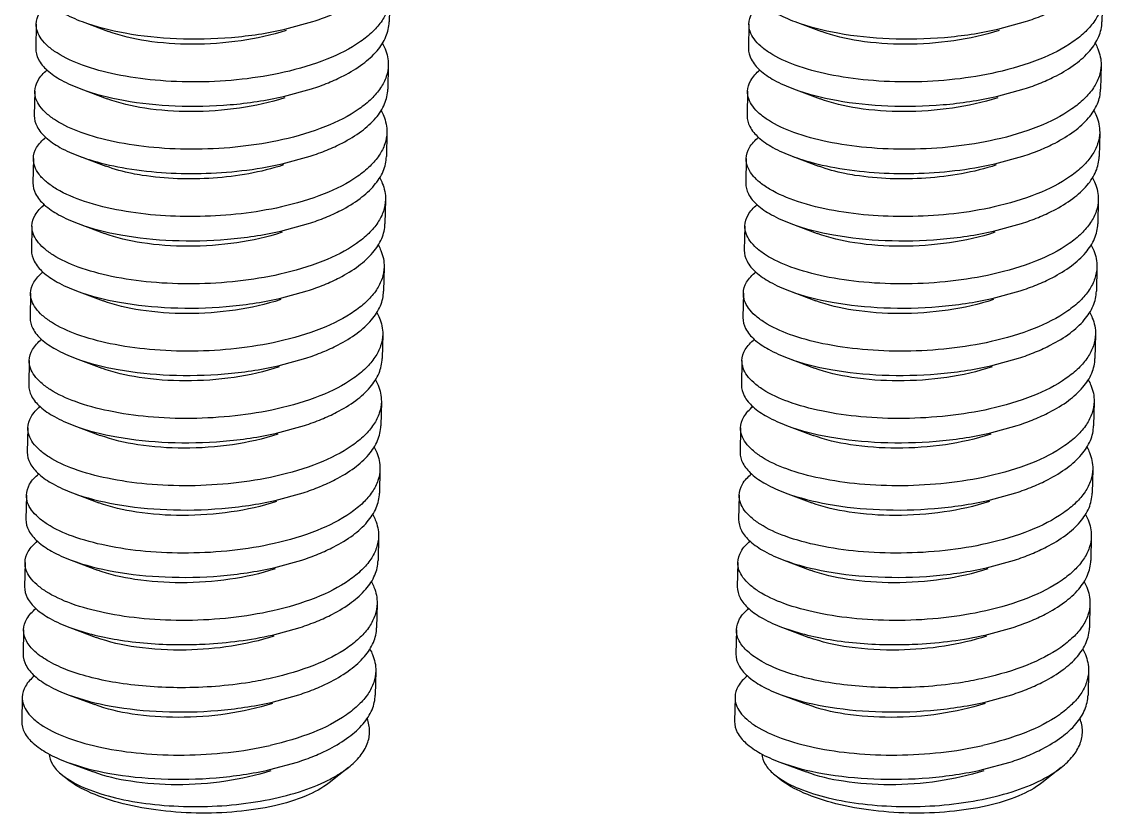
# Model space of a CAD drawing. Header units: millimetres. Extents: x 0 to 549, y 0 to 190.
# Drawn here: x 215.05 to 228.13, y 32.26 to 41.83 of the extents above; entities that cross this region are included whole.
import ezdxf

# ---------------------------------------------------------------- set-up
doc = ezdxf.new("R2010")
doc.units = ezdxf.units.MM

msp = doc.modelspace()

# ---------------------------------------------------------------- linework, layer by layer
at = {"color": 7, "linetype": 'Continuous'}
for p, q in [((219.504, 42.123), (219.498, 41.83)), ((228.122, 42.123), (228.116, 41.83)), ((215.23, 41.805), (215.224, 41.512)), ((215.786, 41.834), (216.106, 41.714)), ((218.238, 41.742), (218.575, 41.834)), ((223.848, 41.805), (223.841, 41.512)), ((224.404, 41.834), (224.724, 41.714)), ((226.856, 41.742), (227.193, 41.834)), ((219.487, 41.309), (219.481, 41.016)), ((228.105, 41.309), (228.099, 41.016)), ((215.213, 40.991), (215.207, 40.698)), ((215.77, 41.02), (216.089, 40.9)), ((218.221, 40.928), (218.558, 41.02)), ((223.831, 40.991), (223.825, 40.698)), ((224.388, 41.02), (224.707, 40.9)), ((226.839, 40.928), (227.176, 41.02)), ((219.47, 40.495), (219.464, 40.202)), ((228.088, 40.495), (228.082, 40.202)), ((215.196, 40.177), (215.19, 39.884)), ((215.753, 40.206), (216.072, 40.086)), ((218.204, 40.114), (218.541, 40.206)), ((223.814, 40.177), (223.808, 39.884)), ((224.371, 40.206), (224.69, 40.086)), ((226.822, 40.114), (227.159, 40.206)), ((219.453, 39.681), (219.447, 39.388)), ((228.071, 39.681), (228.065, 39.388)), ((215.736, 39.392), (216.056, 39.272)), ((218.188, 39.3), (218.524, 39.392)), ((224.354, 39.392), (224.673, 39.272)), ((226.805, 39.3), (227.142, 39.392)), ((215.179, 39.362), (215.173, 39.069)), ((223.797, 39.362), (223.791, 39.069)), ((219.436, 38.867), (219.43, 38.574)), ((228.054, 38.867), (228.048, 38.574)), ((215.162, 38.548), (215.156, 38.255)), ((215.719, 38.578), (216.039, 38.458)), ((218.171, 38.485), (218.507, 38.578)), ((223.78, 38.548), (223.774, 38.255)), ((224.337, 38.578), (224.657, 38.458)), ((226.789, 38.485), (227.125, 38.578)), ((219.419, 38.053), (219.413, 37.76)), ((228.037, 38.053), (228.031, 37.76)), ((215.145, 37.734), (215.139, 37.441)), ((215.702, 37.764), (216.022, 37.644)), ((218.154, 37.671), (218.49, 37.763)), ((223.763, 37.734), (223.757, 37.441)), ((224.32, 37.764), (224.64, 37.644)), ((226.772, 37.671), (227.108, 37.763)), ((219.403, 37.239), (219.397, 36.946)), ((228.021, 37.239), (228.014, 36.946)), ((215.128, 36.92), (215.122, 36.627)), ((215.685, 36.949), (216.005, 36.83)), ((218.137, 36.857), (218.474, 36.949)), ((223.746, 36.92), (223.74, 36.627)), ((224.303, 36.949), (224.623, 36.83)), ((226.755, 36.857), (227.091, 36.949)), ((219.386, 36.425), (219.38, 36.132)), ((228.004, 36.425), (227.998, 36.132)), ((215.112, 36.106), (215.105, 35.813)), ((215.668, 36.135), (215.988, 36.015)), ((218.12, 36.043), (218.457, 36.135)), ((223.729, 36.106), (223.723, 35.813)), ((224.286, 36.135), (224.606, 36.015)), ((226.738, 36.043), (227.075, 36.135)), ((219.369, 35.611), (219.363, 35.318)), ((227.987, 35.611), (227.981, 35.318)), ((215.652, 35.321), (215.971, 35.201)), ((218.103, 35.229), (218.44, 35.321)), ((224.269, 35.321), (224.589, 35.201)), ((226.721, 35.229), (227.058, 35.321)), ((215.095, 35.292), (215.089, 34.999)), ((223.713, 35.292), (223.707, 34.999)), ((219.352, 34.797), (219.346, 34.503)), ((227.97, 34.797), (227.964, 34.503)), ((215.078, 34.478), (215.072, 34.185)), ((215.635, 34.507), (215.954, 34.387)), ((218.086, 34.415), (218.423, 34.507)), ((223.696, 34.478), (223.69, 34.185)), ((224.253, 34.507), (224.572, 34.387)), ((226.704, 34.415), (227.041, 34.507)), ((219.335, 33.982), (219.329, 33.689)), ((227.953, 33.982), (227.947, 33.689)), ((215.061, 33.664), (215.055, 33.371)), ((215.618, 33.693), (215.937, 33.573)), ((218.069, 33.601), (218.406, 33.693)), ((223.679, 33.664), (223.673, 33.371)), ((224.236, 33.693), (224.555, 33.573)), ((226.687, 33.601), (227.024, 33.693)), ((215.601, 32.879), (215.921, 32.759)), ((218.053, 32.787), (218.389, 32.879)), ((224.219, 32.879), (224.539, 32.759)), ((226.671, 32.787), (227.007, 32.879)), ((215.528, 32.736), (215.574, 32.7)), ((219.005, 32.813), (218.772, 32.629)), ((224.146, 32.736), (224.192, 32.7)), ((227.623, 32.813), (227.39, 32.629))]:
    msp.add_line(p, q, dxfattribs=at)
for points, knots in [([(218.575, 41.834), (218.644, 41.857), (218.776, 41.905), (218.986, 42.001), (219.19, 42.124), (219.368, 42.282), (219.484, 42.456), (219.513, 42.584), (219.515, 42.645)], [0, 0, 0, 0, 0.166245, 0.320895, 0.529027, 0.708107, 0.861801, 1, 1, 1, 1]), ([(227.193, 41.834), (227.262, 41.857), (227.394, 41.905), (227.604, 42.001), (227.808, 42.124), (227.986, 42.282), (228.102, 42.456), (228.131, 42.584), (228.133, 42.645)], [0, 0, 0, 0, 0.166245, 0.320895, 0.529027, 0.708107, 0.861801, 1, 1, 1, 1]), ([(215.24, 42.326), (215.239, 42.28), (215.269, 42.177), (215.385, 42.046), (215.562, 41.927), (215.706, 41.864), (215.786, 41.834)], [0, 0, 0, 0, 0.178322, 0.394186, 0.666667, 1, 1, 1, 1]), ([(223.858, 42.326), (223.857, 42.28), (223.887, 42.177), (224.003, 42.046), (224.18, 41.927), (224.324, 41.864), (224.404, 41.834)], [0, 0, 0, 0, 0.178322, 0.394186, 0.666667, 1, 1, 1, 1]), ([(219.504, 42.124), (219.503, 42.076), (219.485, 41.977), (219.413, 41.837), (219.299, 41.706), (219.084, 41.533), (218.724, 41.355), (218.403, 41.261), (218.227, 41.221)], [0, 0, 0, 0, 0.08589, 0.178053, 0.281182, 0.397902, 0.673813, 1, 1, 1, 1]), ([(228.122, 42.124), (228.121, 42.076), (228.103, 41.977), (228.031, 41.837), (227.917, 41.706), (227.702, 41.533), (227.342, 41.355), (227.021, 41.261), (226.845, 41.221)], [0, 0, 0, 0, 0.08589, 0.178053, 0.281182, 0.397902, 0.673813, 1, 1, 1, 1]), ([(215.23, 41.805), (215.231, 41.851), (215.264, 41.953), (215.337, 42.028), (215.38, 42.064)], [0, 0, 0, 0, 0.452143, 1, 1, 1, 1]), ([(223.848, 41.805), (223.849, 41.851), (223.882, 41.953), (223.955, 42.028), (223.998, 42.064)], [0, 0, 0, 0, 0.452143, 1, 1, 1, 1]), ([(218.227, 41.221), (218.06, 41.183), (217.714, 41.127), (217.192, 41.096), (216.681, 41.116), (216.211, 41.182), (215.81, 41.29), (215.535, 41.413), (215.374, 41.53), (215.291, 41.618), (215.24, 41.709), (215.229, 41.774), (215.23, 41.805)], [0, 0, 0, 0, 0.158359, 0.321539, 0.481172, 0.629006, 0.757774, 0.862121, 0.904515, 0.940717, 0.971845, 1, 1, 1, 1]), ([(215.786, 41.834), (215.954, 41.772), (216.332, 41.678), (216.939, 41.616), (217.589, 41.63), (218.026, 41.694), (218.238, 41.742)], [0, 0, 0, 0, 0.215885, 0.468196, 0.736877, 1, 1, 1, 1]), ([(218.254, 41.728), (218.076, 41.67), (217.698, 41.587), (217.127, 41.547), (216.588, 41.583), (216.252, 41.659), (216.106, 41.714)], [0, 0, 0, 0, 0.257786, 0.529454, 0.785956, 1, 1, 1, 1]), ([(218.558, 41.02), (218.627, 41.042), (218.759, 41.09), (218.969, 41.187), (219.173, 41.309), (219.351, 41.468), (219.467, 41.642), (219.496, 41.77), (219.498, 41.83)], [0, 0, 0, 0, 0.166248, 0.320901, 0.529032, 0.708109, 0.861802, 1, 1, 1, 1]), ([(226.845, 41.221), (226.678, 41.183), (226.332, 41.127), (225.81, 41.096), (225.299, 41.116), (224.829, 41.182), (224.428, 41.29), (224.153, 41.413), (223.992, 41.53), (223.909, 41.618), (223.858, 41.709), (223.847, 41.774), (223.848, 41.805)], [0, 0, 0, 0, 0.158359, 0.321539, 0.481172, 0.629006, 0.757774, 0.862121, 0.904515, 0.940717, 0.971845, 1, 1, 1, 1]), ([(224.404, 41.834), (224.572, 41.772), (224.95, 41.678), (225.557, 41.616), (226.207, 41.63), (226.644, 41.694), (226.856, 41.742)], [0, 0, 0, 0, 0.215885, 0.468196, 0.736877, 1, 1, 1, 1]), ([(226.872, 41.728), (226.694, 41.67), (226.316, 41.587), (225.745, 41.547), (225.206, 41.583), (224.87, 41.659), (224.724, 41.714)], [0, 0, 0, 0, 0.257786, 0.529454, 0.785956, 1, 1, 1, 1]), ([(227.176, 41.02), (227.245, 41.042), (227.377, 41.09), (227.587, 41.187), (227.791, 41.309), (227.969, 41.468), (228.085, 41.642), (228.114, 41.77), (228.116, 41.83)], [0, 0, 0, 0, 0.166248, 0.320901, 0.529032, 0.708109, 0.861802, 1, 1, 1, 1]), ([(215.224, 41.512), (215.223, 41.466), (215.252, 41.363), (215.368, 41.232), (215.545, 41.113), (215.689, 41.05), (215.77, 41.02)], [0, 0, 0, 0, 0.178333, 0.394204, 0.666679, 1, 1, 1, 1]), ([(219.417, 41.571), (219.429, 41.55), (219.469, 41.468), (219.488, 41.376), (219.487, 41.309)], [0, 0, 0, 0, 0.26442, 1, 1, 1, 1]), ([(223.841, 41.512), (223.841, 41.466), (223.87, 41.363), (223.986, 41.232), (224.163, 41.113), (224.307, 41.05), (224.388, 41.02)], [0, 0, 0, 0, 0.178333, 0.394204, 0.666679, 1, 1, 1, 1]), ([(228.035, 41.571), (228.047, 41.55), (228.087, 41.468), (228.106, 41.376), (228.105, 41.309)], [0, 0, 0, 0, 0.26442, 1, 1, 1, 1]), ([(215.213, 40.991), (215.214, 41.037), (215.247, 41.138), (215.319, 41.213), (215.362, 41.249)], [0, 0, 0, 0, 0.452363, 1, 1, 1, 1]), ([(219.487, 41.309), (219.486, 41.262), (219.468, 41.163), (219.396, 41.023), (219.282, 40.891), (219.067, 40.719), (218.707, 40.54), (218.387, 40.446), (218.21, 40.407)], [0, 0, 0, 0, 0.085889, 0.178053, 0.281181, 0.3979, 0.673817, 1, 1, 1, 1]), ([(223.831, 40.991), (223.832, 41.037), (223.865, 41.138), (223.937, 41.213), (223.98, 41.249)], [0, 0, 0, 0, 0.452363, 1, 1, 1, 1]), ([(228.105, 41.309), (228.104, 41.262), (228.086, 41.163), (228.014, 41.023), (227.9, 40.891), (227.685, 40.719), (227.325, 40.54), (227.005, 40.446), (226.828, 40.407)], [0, 0, 0, 0, 0.085889, 0.178053, 0.281181, 0.3979, 0.673817, 1, 1, 1, 1]), ([(218.21, 40.407), (218.043, 40.369), (217.697, 40.313), (217.175, 40.282), (216.664, 40.302), (216.194, 40.368), (215.794, 40.475), (215.518, 40.599), (215.357, 40.716), (215.275, 40.803), (215.223, 40.895), (215.212, 40.96), (215.213, 40.991)], [0, 0, 0, 0, 0.158351, 0.321517, 0.481143, 0.628984, 0.757759, 0.86211, 0.904507, 0.940711, 0.971842, 1, 1, 1, 1]), ([(215.77, 41.02), (215.937, 40.957), (216.315, 40.864), (216.923, 40.802), (217.572, 40.816), (218.009, 40.88), (218.221, 40.928)], [0, 0, 0, 0, 0.215898, 0.468218, 0.736886, 1, 1, 1, 1]), ([(218.541, 40.206), (218.61, 40.228), (218.742, 40.276), (218.953, 40.373), (219.157, 40.495), (219.335, 40.654), (219.45, 40.828), (219.48, 40.956), (219.481, 41.016)], [0, 0, 0, 0, 0.166247, 0.3209, 0.529034, 0.708112, 0.861804, 1, 1, 1, 1]), ([(226.828, 40.407), (226.661, 40.369), (226.315, 40.313), (225.793, 40.282), (225.282, 40.302), (224.812, 40.368), (224.412, 40.475), (224.136, 40.599), (223.975, 40.716), (223.892, 40.803), (223.841, 40.895), (223.83, 40.96), (223.831, 40.991)], [0, 0, 0, 0, 0.158351, 0.321517, 0.481143, 0.628984, 0.757759, 0.86211, 0.904507, 0.940711, 0.971842, 1, 1, 1, 1]), ([(224.388, 41.02), (224.555, 40.957), (224.933, 40.864), (225.541, 40.802), (226.19, 40.816), (226.627, 40.88), (226.839, 40.928)], [0, 0, 0, 0, 0.215898, 0.468218, 0.736886, 1, 1, 1, 1]), ([(227.159, 40.206), (227.228, 40.228), (227.36, 40.276), (227.571, 40.373), (227.774, 40.495), (227.952, 40.654), (228.068, 40.828), (228.098, 40.956), (228.099, 41.016)], [0, 0, 0, 0, 0.166247, 0.3209, 0.529034, 0.708112, 0.861804, 1, 1, 1, 1]), ([(218.237, 40.914), (218.059, 40.856), (217.681, 40.773), (217.11, 40.733), (216.571, 40.769), (216.235, 40.845), (216.089, 40.9)], [0, 0, 0, 0, 0.257787, 0.529454, 0.785954, 1, 1, 1, 1]), ([(226.855, 40.914), (226.677, 40.856), (226.299, 40.773), (225.728, 40.733), (225.189, 40.769), (224.853, 40.845), (224.707, 40.9)], [0, 0, 0, 0, 0.257787, 0.529454, 0.785954, 1, 1, 1, 1]), ([(215.207, 40.698), (215.206, 40.652), (215.235, 40.549), (215.351, 40.418), (215.528, 40.299), (215.672, 40.236), (215.753, 40.206)], [0, 0, 0, 0, 0.178325, 0.394188, 0.666679, 1, 1, 1, 1]), ([(219.4, 40.757), (219.412, 40.736), (219.452, 40.655), (219.471, 40.562), (219.47, 40.495)], [0, 0, 0, 0, 0.264434, 1, 1, 1, 1]), ([(223.825, 40.698), (223.824, 40.652), (223.853, 40.549), (223.969, 40.418), (224.146, 40.299), (224.29, 40.236), (224.371, 40.206)], [0, 0, 0, 0, 0.178325, 0.394188, 0.666679, 1, 1, 1, 1]), ([(228.018, 40.757), (228.03, 40.736), (228.07, 40.655), (228.089, 40.562), (228.088, 40.495)], [0, 0, 0, 0, 0.264434, 1, 1, 1, 1]), ([(215.196, 40.177), (215.197, 40.223), (215.23, 40.325), (215.303, 40.4), (215.346, 40.436)], [0, 0, 0, 0, 0.452078, 1, 1, 1, 1]), ([(219.47, 40.495), (219.469, 40.448), (219.451, 40.349), (219.379, 40.209), (219.265, 40.077), (219.051, 39.905), (218.691, 39.726), (218.37, 39.632), (218.194, 39.593)], [0, 0, 0, 0, 0.085888, 0.17805, 0.281177, 0.397897, 0.673812, 1, 1, 1, 1]), ([(223.814, 40.177), (223.815, 40.223), (223.848, 40.325), (223.921, 40.4), (223.964, 40.436)], [0, 0, 0, 0, 0.452078, 1, 1, 1, 1]), ([(228.088, 40.495), (228.087, 40.448), (228.069, 40.349), (227.997, 40.209), (227.883, 40.077), (227.669, 39.905), (227.309, 39.726), (226.988, 39.632), (226.812, 39.593)], [0, 0, 0, 0, 0.085888, 0.17805, 0.281177, 0.397897, 0.673812, 1, 1, 1, 1]), ([(216.257, 39.548), (216.108, 39.575), (215.839, 39.64), (215.536, 39.765), (215.357, 39.888), (215.265, 39.979), (215.208, 40.075), (215.195, 40.144), (215.196, 40.177)], [0, 0, 0, 0, 0.348714, 0.631769, 0.746293, 0.843391, 0.925998, 1, 1, 1, 1]), ([(215.753, 40.206), (215.791, 40.192), (215.96, 40.134), (216.133, 40.093), (216.268, 40.069)], [0, 0, 0, 0, 0.230109, 1, 1, 1, 1]), ([(218.524, 39.392), (218.593, 39.414), (218.725, 39.462), (218.936, 39.558), (219.14, 39.681), (219.318, 39.84), (219.433, 40.014), (219.463, 40.142), (219.464, 40.202)], [0, 0, 0, 0, 0.166249, 0.320901, 0.529031, 0.708108, 0.861801, 1, 1, 1, 1]), ([(224.875, 39.548), (224.726, 39.575), (224.457, 39.64), (224.154, 39.765), (223.975, 39.888), (223.883, 39.979), (223.826, 40.075), (223.813, 40.144), (223.814, 40.177)], [0, 0, 0, 0, 0.348714, 0.631769, 0.746293, 0.843391, 0.925998, 1, 1, 1, 1]), ([(224.371, 40.206), (224.409, 40.192), (224.577, 40.134), (224.751, 40.093), (224.886, 40.069)], [0, 0, 0, 0, 0.230109, 1, 1, 1, 1]), ([(227.142, 39.392), (227.211, 39.414), (227.343, 39.462), (227.554, 39.558), (227.758, 39.681), (227.936, 39.84), (228.051, 40.014), (228.081, 40.142), (228.082, 40.202)], [0, 0, 0, 0, 0.166249, 0.320901, 0.529031, 0.708108, 0.861801, 1, 1, 1, 1]), ([(216.511, 39.975), (216.47, 39.981), (216.322, 40.008), (216.175, 40.047), (216.072, 40.086)], [0, 0, 0, 0, 0.272455, 1, 1, 1, 1]), ([(216.268, 40.069), (216.582, 40.012), (217.234, 39.971), (217.883, 40.041), (218.204, 40.114)], [0, 0, 0, 0, 0.49218, 1, 1, 1, 1]), ([(218.22, 40.1), (217.946, 40.01), (217.373, 39.913), (216.794, 39.93), (216.511, 39.975)], [0, 0, 0, 0, 0.5014, 1, 1, 1, 1]), ([(225.129, 39.975), (225.088, 39.981), (224.94, 40.008), (224.793, 40.047), (224.69, 40.086)], [0, 0, 0, 0, 0.272455, 1, 1, 1, 1]), ([(224.886, 40.069), (225.2, 40.012), (225.852, 39.971), (226.501, 40.041), (226.822, 40.114)], [0, 0, 0, 0, 0.49218, 1, 1, 1, 1]), ([(226.838, 40.1), (226.564, 40.01), (225.991, 39.913), (225.412, 39.93), (225.129, 39.975)], [0, 0, 0, 0, 0.5014, 1, 1, 1, 1]), ([(219.383, 39.943), (219.395, 39.922), (219.435, 39.84), (219.455, 39.748), (219.453, 39.681)], [0, 0, 0, 0, 0.264415, 1, 1, 1, 1]), ([(228.001, 39.943), (228.013, 39.922), (228.053, 39.84), (228.073, 39.748), (228.071, 39.681)], [0, 0, 0, 0, 0.264415, 1, 1, 1, 1]), ([(215.19, 39.884), (215.189, 39.838), (215.218, 39.735), (215.334, 39.603), (215.512, 39.485), (215.655, 39.422), (215.736, 39.392)], [0, 0, 0, 0, 0.178332, 0.394202, 0.666677, 1, 1, 1, 1]), ([(223.808, 39.884), (223.807, 39.838), (223.836, 39.735), (223.952, 39.603), (224.13, 39.485), (224.273, 39.422), (224.354, 39.392)], [0, 0, 0, 0, 0.178332, 0.394202, 0.666677, 1, 1, 1, 1]), ([(219.453, 39.681), (219.452, 39.634), (219.434, 39.535), (219.362, 39.395), (219.249, 39.263), (219.034, 39.091), (218.674, 38.912), (218.353, 38.818), (218.177, 38.779)], [0, 0, 0, 0, 0.08589, 0.178054, 0.281182, 0.397901, 0.673816, 1, 1, 1, 1]), ([(228.071, 39.681), (228.07, 39.634), (228.052, 39.535), (227.98, 39.395), (227.866, 39.263), (227.652, 39.091), (227.292, 38.912), (226.971, 38.818), (226.795, 38.779)], [0, 0, 0, 0, 0.08589, 0.178054, 0.281182, 0.397901, 0.673816, 1, 1, 1, 1]), ([(215.179, 39.363), (215.18, 39.409), (215.213, 39.51), (215.286, 39.585), (215.328, 39.621)], [0, 0, 0, 0, 0.452352, 1, 1, 1, 1]), ([(218.194, 39.593), (217.872, 39.52), (217.223, 39.45), (216.572, 39.491), (216.257, 39.548)], [0, 0, 0, 0, 0.50782, 1, 1, 1, 1]), ([(223.797, 39.363), (223.798, 39.409), (223.831, 39.51), (223.904, 39.585), (223.946, 39.621)], [0, 0, 0, 0, 0.452352, 1, 1, 1, 1]), ([(226.812, 39.593), (226.49, 39.52), (225.841, 39.45), (225.19, 39.491), (224.875, 39.548)], [0, 0, 0, 0, 0.50782, 1, 1, 1, 1]), ([(215.736, 39.392), (215.903, 39.329), (216.281, 39.236), (216.889, 39.174), (217.539, 39.188), (217.975, 39.252), (218.188, 39.3)], [0, 0, 0, 0, 0.215899, 0.468219, 0.736885, 1, 1, 1, 1]), ([(218.507, 38.578), (218.576, 38.6), (218.708, 38.648), (218.919, 38.744), (219.123, 38.867), (219.301, 39.026), (219.416, 39.2), (219.446, 39.328), (219.447, 39.388)], [0, 0, 0, 0, 0.166248, 0.320903, 0.529036, 0.708114, 0.861805, 1, 1, 1, 1]), ([(224.354, 39.392), (224.521, 39.329), (224.899, 39.236), (225.507, 39.174), (226.157, 39.188), (226.593, 39.252), (226.805, 39.3)], [0, 0, 0, 0, 0.215899, 0.468219, 0.736885, 1, 1, 1, 1]), ([(227.125, 38.578), (227.194, 38.6), (227.326, 38.648), (227.537, 38.744), (227.741, 38.867), (227.919, 39.026), (228.034, 39.2), (228.064, 39.328), (228.065, 39.388)], [0, 0, 0, 0, 0.166248, 0.320903, 0.529036, 0.708114, 0.861805, 1, 1, 1, 1]), ([(218.177, 38.779), (218.009, 38.741), (217.664, 38.685), (217.142, 38.654), (216.63, 38.673), (216.16, 38.74), (215.76, 38.847), (215.485, 38.971), (215.323, 39.088), (215.241, 39.175), (215.19, 39.267), (215.178, 39.332), (215.179, 39.363)], [0, 0, 0, 0, 0.158351, 0.321516, 0.481142, 0.628982, 0.757759, 0.862111, 0.904507, 0.940711, 0.971842, 1, 1, 1, 1]), ([(218.203, 39.286), (218.025, 39.227), (217.648, 39.144), (217.076, 39.104), (216.537, 39.141), (216.201, 39.217), (216.056, 39.272)], [0, 0, 0, 0, 0.257787, 0.529455, 0.785955, 1, 1, 1, 1]), ([(226.795, 38.779), (226.627, 38.741), (226.282, 38.685), (225.759, 38.654), (225.248, 38.673), (224.778, 38.74), (224.378, 38.847), (224.102, 38.971), (223.941, 39.088), (223.859, 39.175), (223.808, 39.267), (223.796, 39.332), (223.797, 39.363)], [0, 0, 0, 0, 0.158351, 0.321516, 0.481142, 0.628982, 0.757759, 0.862111, 0.904507, 0.940711, 0.971842, 1, 1, 1, 1]), ([(226.821, 39.286), (226.643, 39.227), (226.265, 39.144), (225.694, 39.104), (225.155, 39.141), (224.819, 39.217), (224.673, 39.272)], [0, 0, 0, 0, 0.257787, 0.529455, 0.785955, 1, 1, 1, 1]), ([(219.366, 39.129), (219.378, 39.108), (219.418, 39.026), (219.438, 38.934), (219.436, 38.867)], [0, 0, 0, 0, 0.264442, 1, 1, 1, 1]), ([(227.984, 39.129), (227.996, 39.108), (228.036, 39.026), (228.056, 38.934), (228.054, 38.867)], [0, 0, 0, 0, 0.264442, 1, 1, 1, 1]), ([(215.173, 39.07), (215.172, 39.024), (215.201, 38.921), (215.317, 38.789), (215.495, 38.671), (215.638, 38.608), (215.719, 38.578)], [0, 0, 0, 0, 0.178324, 0.394184, 0.666664, 1, 1, 1, 1]), ([(223.791, 39.07), (223.79, 39.024), (223.819, 38.921), (223.935, 38.789), (224.113, 38.671), (224.256, 38.608), (224.337, 38.578)], [0, 0, 0, 0, 0.178324, 0.394184, 0.666664, 1, 1, 1, 1]), ([(219.436, 38.867), (219.435, 38.82), (219.417, 38.721), (219.345, 38.581), (219.232, 38.449), (219.017, 38.277), (218.657, 38.098), (218.336, 38.004), (218.16, 37.964)], [0, 0, 0, 0, 0.085888, 0.178049, 0.281176, 0.397895, 0.673811, 1, 1, 1, 1]), ([(228.054, 38.867), (228.053, 38.82), (228.035, 38.721), (227.963, 38.581), (227.85, 38.449), (227.635, 38.277), (227.275, 38.098), (226.954, 38.004), (226.778, 37.964)], [0, 0, 0, 0, 0.085888, 0.178049, 0.281176, 0.397895, 0.673811, 1, 1, 1, 1]), ([(215.162, 38.548), (215.163, 38.595), (215.197, 38.696), (215.269, 38.771), (215.312, 38.807)], [0, 0, 0, 0, 0.452192, 1, 1, 1, 1]), ([(223.78, 38.548), (223.781, 38.595), (223.815, 38.696), (223.887, 38.771), (223.93, 38.807)], [0, 0, 0, 0, 0.452192, 1, 1, 1, 1]), ([(218.16, 37.964), (217.992, 37.927), (217.647, 37.871), (217.125, 37.84), (216.613, 37.859), (216.143, 37.926), (215.743, 38.033), (215.468, 38.157), (215.306, 38.274), (215.224, 38.361), (215.173, 38.453), (215.162, 38.518), (215.162, 38.548)], [0, 0, 0, 0, 0.158363, 0.321548, 0.481183, 0.629018, 0.757782, 0.862125, 0.904517, 0.940717, 0.971844, 1, 1, 1, 1]), ([(215.719, 38.578), (215.886, 38.515), (216.264, 38.422), (216.872, 38.36), (217.522, 38.374), (217.958, 38.438), (218.171, 38.485)], [0, 0, 0, 0, 0.21588, 0.468192, 0.736875, 1, 1, 1, 1]), ([(218.186, 38.472), (218.008, 38.413), (217.631, 38.33), (217.059, 38.29), (216.52, 38.327), (216.184, 38.403), (216.039, 38.458)], [0, 0, 0, 0, 0.257787, 0.529453, 0.785955, 1, 1, 1, 1]), ([(218.49, 37.763), (218.559, 37.786), (218.691, 37.834), (218.902, 37.93), (219.106, 38.053), (219.284, 38.211), (219.399, 38.386), (219.429, 38.514), (219.43, 38.574)], [0, 0, 0, 0, 0.166249, 0.3209, 0.529028, 0.708103, 0.8618, 1, 1, 1, 1]), ([(226.778, 37.964), (226.61, 37.927), (226.265, 37.871), (225.742, 37.84), (225.231, 37.859), (224.761, 37.926), (224.361, 38.033), (224.085, 38.157), (223.924, 38.274), (223.842, 38.361), (223.791, 38.453), (223.779, 38.518), (223.78, 38.548)], [0, 0, 0, 0, 0.158363, 0.321548, 0.481183, 0.629018, 0.757782, 0.862125, 0.904517, 0.940717, 0.971844, 1, 1, 1, 1]), ([(224.337, 38.578), (224.504, 38.515), (224.882, 38.422), (225.49, 38.36), (226.14, 38.374), (226.576, 38.438), (226.789, 38.485)], [0, 0, 0, 0, 0.21588, 0.468192, 0.736875, 1, 1, 1, 1]), ([(226.804, 38.472), (226.626, 38.413), (226.249, 38.33), (225.677, 38.29), (225.138, 38.327), (224.802, 38.403), (224.657, 38.458)], [0, 0, 0, 0, 0.257787, 0.529453, 0.785955, 1, 1, 1, 1]), ([(227.108, 37.763), (227.177, 37.786), (227.309, 37.834), (227.52, 37.93), (227.724, 38.053), (227.902, 38.211), (228.017, 38.386), (228.047, 38.514), (228.048, 38.574)], [0, 0, 0, 0, 0.166249, 0.3209, 0.529028, 0.708103, 0.8618, 1, 1, 1, 1]), ([(215.156, 38.255), (215.155, 38.209), (215.184, 38.106), (215.3, 37.975), (215.478, 37.857), (215.622, 37.794), (215.702, 37.764)], [0, 0, 0, 0, 0.178331, 0.394199, 0.666675, 1, 1, 1, 1]), ([(219.35, 38.314), (219.361, 38.293), (219.401, 38.212), (219.421, 38.12), (219.419, 38.053)], [0, 0, 0, 0, 0.264397, 1, 1, 1, 1]), ([(223.774, 38.255), (223.773, 38.209), (223.802, 38.106), (223.918, 37.975), (224.096, 37.857), (224.239, 37.794), (224.32, 37.764)], [0, 0, 0, 0, 0.178331, 0.394199, 0.666675, 1, 1, 1, 1]), ([(227.968, 38.314), (227.979, 38.293), (228.019, 38.212), (228.039, 38.12), (228.037, 38.053)], [0, 0, 0, 0, 0.264397, 1, 1, 1, 1]), ([(215.145, 37.734), (215.146, 37.78), (215.18, 37.882), (215.252, 37.957), (215.295, 37.993)], [0, 0, 0, 0, 0.452313, 1, 1, 1, 1]), ([(219.419, 38.053), (219.418, 38.005), (219.4, 37.907), (219.328, 37.767), (219.215, 37.635), (219, 37.462), (218.64, 37.284), (218.319, 37.19), (218.143, 37.15)], [0, 0, 0, 0, 0.085891, 0.178056, 0.281185, 0.397902, 0.673815, 1, 1, 1, 1]), ([(223.763, 37.734), (223.764, 37.78), (223.798, 37.882), (223.87, 37.957), (223.913, 37.993)], [0, 0, 0, 0, 0.452313, 1, 1, 1, 1]), ([(228.037, 38.053), (228.036, 38.005), (228.018, 37.907), (227.946, 37.767), (227.833, 37.635), (227.618, 37.462), (227.258, 37.284), (226.937, 37.19), (226.761, 37.15)], [0, 0, 0, 0, 0.085891, 0.178056, 0.281185, 0.397902, 0.673815, 1, 1, 1, 1]), ([(218.143, 37.15), (217.975, 37.113), (217.63, 37.057), (217.108, 37.026), (216.596, 37.045), (216.127, 37.112), (215.726, 37.219), (215.451, 37.342), (215.29, 37.46), (215.207, 37.547), (215.156, 37.639), (215.145, 37.704), (215.145, 37.734)], [0, 0, 0, 0, 0.158351, 0.321515, 0.481139, 0.628979, 0.757757, 0.862111, 0.904507, 0.940712, 0.971842, 1, 1, 1, 1]), ([(215.702, 37.764), (215.869, 37.701), (216.248, 37.608), (216.855, 37.546), (217.505, 37.56), (217.942, 37.624), (218.154, 37.671)], [0, 0, 0, 0, 0.2159, 0.468219, 0.736883, 1, 1, 1, 1]), ([(218.474, 36.949), (218.543, 36.972), (218.675, 37.02), (218.885, 37.116), (219.089, 37.239), (219.267, 37.397), (219.383, 37.572), (219.412, 37.7), (219.413, 37.76)], [0, 0, 0, 0, 0.16625, 0.320905, 0.529039, 0.708116, 0.861806, 1, 1, 1, 1]), ([(226.761, 37.15), (226.593, 37.113), (226.248, 37.057), (225.726, 37.026), (225.214, 37.045), (224.744, 37.112), (224.344, 37.219), (224.069, 37.342), (223.908, 37.46), (223.825, 37.547), (223.774, 37.639), (223.763, 37.704), (223.763, 37.734)], [0, 0, 0, 0, 0.158351, 0.321515, 0.481139, 0.628979, 0.757757, 0.862111, 0.904507, 0.940712, 0.971842, 1, 1, 1, 1]), ([(224.32, 37.764), (224.487, 37.701), (224.865, 37.608), (225.473, 37.546), (226.123, 37.56), (226.559, 37.624), (226.772, 37.671)], [0, 0, 0, 0, 0.2159, 0.468219, 0.736883, 1, 1, 1, 1]), ([(227.091, 36.949), (227.161, 36.972), (227.293, 37.02), (227.503, 37.116), (227.707, 37.239), (227.885, 37.397), (228.001, 37.572), (228.03, 37.7), (228.031, 37.76)], [0, 0, 0, 0, 0.16625, 0.320905, 0.529039, 0.708116, 0.861806, 1, 1, 1, 1]), ([(218.169, 37.658), (217.992, 37.599), (217.614, 37.516), (217.043, 37.476), (216.503, 37.513), (216.167, 37.589), (216.022, 37.644)], [0, 0, 0, 0, 0.257787, 0.529455, 0.785956, 1, 1, 1, 1]), ([(226.787, 37.658), (226.609, 37.599), (226.232, 37.516), (225.661, 37.476), (225.121, 37.513), (224.785, 37.589), (224.64, 37.644)], [0, 0, 0, 0, 0.257787, 0.529455, 0.785956, 1, 1, 1, 1]), ([(215.139, 37.441), (215.138, 37.395), (215.167, 37.292), (215.283, 37.161), (215.461, 37.043), (215.605, 36.98), (215.685, 36.949)], [0, 0, 0, 0, 0.178325, 0.394186, 0.666666, 1, 1, 1, 1]), ([(219.332, 37.501), (219.344, 37.48), (219.384, 37.398), (219.404, 37.306), (219.403, 37.239)], [0, 0, 0, 0, 0.264452, 1, 1, 1, 1]), ([(223.757, 37.441), (223.756, 37.395), (223.785, 37.292), (223.901, 37.161), (224.079, 37.043), (224.223, 36.98), (224.303, 36.949)], [0, 0, 0, 0, 0.178325, 0.394186, 0.666666, 1, 1, 1, 1]), ([(227.95, 37.501), (227.962, 37.48), (228.002, 37.398), (228.022, 37.306), (228.021, 37.239)], [0, 0, 0, 0, 0.264452, 1, 1, 1, 1]), ([(215.128, 36.92), (215.129, 36.966), (215.163, 37.068), (215.235, 37.143), (215.278, 37.179)], [0, 0, 0, 0, 0.452208, 1, 1, 1, 1]), ([(219.403, 37.239), (219.402, 37.191), (219.384, 37.093), (219.312, 36.953), (219.198, 36.821), (218.983, 36.648), (218.623, 36.47), (218.302, 36.376), (218.126, 36.336)], [0, 0, 0, 0, 0.085887, 0.178048, 0.281174, 0.397893, 0.673811, 1, 1, 1, 1]), ([(223.746, 36.92), (223.747, 36.966), (223.781, 37.068), (223.853, 37.143), (223.896, 37.179)], [0, 0, 0, 0, 0.452208, 1, 1, 1, 1]), ([(228.021, 37.239), (228.02, 37.191), (228.001, 37.093), (227.929, 36.953), (227.816, 36.821), (227.601, 36.648), (227.241, 36.47), (226.92, 36.376), (226.744, 36.336)], [0, 0, 0, 0, 0.085887, 0.178048, 0.281174, 0.397893, 0.673811, 1, 1, 1, 1]), ([(218.126, 36.336), (217.958, 36.298), (217.613, 36.243), (217.091, 36.212), (216.579, 36.231), (216.109, 36.298), (215.709, 36.405), (215.434, 36.528), (215.273, 36.646), (215.19, 36.733), (215.139, 36.825), (215.128, 36.89), (215.128, 36.92)], [0, 0, 0, 0, 0.158363, 0.321548, 0.481184, 0.629018, 0.757782, 0.862125, 0.904517, 0.940717, 0.971844, 1, 1, 1, 1]), ([(215.685, 36.949), (215.852, 36.887), (216.231, 36.793), (216.838, 36.732), (217.488, 36.746), (217.925, 36.809), (218.137, 36.857)], [0, 0, 0, 0, 0.215879, 0.468192, 0.736875, 1, 1, 1, 1]), ([(218.457, 36.135), (218.526, 36.158), (218.658, 36.206), (218.868, 36.302), (219.072, 36.425), (219.25, 36.583), (219.366, 36.757), (219.395, 36.885), (219.397, 36.946)], [0, 0, 0, 0, 0.166248, 0.3209, 0.529026, 0.708101, 0.861799, 1, 1, 1, 1]), ([(226.744, 36.336), (226.576, 36.298), (226.231, 36.243), (225.709, 36.212), (225.197, 36.231), (224.727, 36.298), (224.327, 36.405), (224.052, 36.528), (223.891, 36.646), (223.808, 36.733), (223.757, 36.825), (223.746, 36.89), (223.746, 36.92)], [0, 0, 0, 0, 0.158363, 0.321548, 0.481184, 0.629018, 0.757782, 0.862125, 0.904517, 0.940717, 0.971844, 1, 1, 1, 1]), ([(224.303, 36.949), (224.47, 36.887), (224.849, 36.793), (225.456, 36.732), (226.106, 36.746), (226.543, 36.809), (226.755, 36.857)], [0, 0, 0, 0, 0.215879, 0.468192, 0.736875, 1, 1, 1, 1]), ([(227.075, 36.135), (227.144, 36.158), (227.276, 36.206), (227.486, 36.302), (227.69, 36.425), (227.868, 36.583), (227.984, 36.757), (228.013, 36.885), (228.014, 36.946)], [0, 0, 0, 0, 0.166248, 0.3209, 0.529026, 0.708101, 0.861799, 1, 1, 1, 1]), ([(218.152, 36.844), (217.975, 36.785), (217.597, 36.702), (217.026, 36.662), (216.487, 36.699), (216.15, 36.775), (216.005, 36.83)], [0, 0, 0, 0, 0.257787, 0.529453, 0.785954, 1, 1, 1, 1]), ([(226.77, 36.844), (226.593, 36.785), (226.215, 36.702), (225.644, 36.662), (225.104, 36.699), (224.768, 36.775), (224.623, 36.83)], [0, 0, 0, 0, 0.257787, 0.529453, 0.785954, 1, 1, 1, 1]), ([(215.122, 36.627), (215.121, 36.581), (215.151, 36.478), (215.267, 36.347), (215.444, 36.229), (215.588, 36.165), (215.668, 36.135)], [0, 0, 0, 0, 0.17833, 0.394199, 0.666675, 1, 1, 1, 1]), ([(219.316, 36.686), (219.328, 36.665), (219.368, 36.584), (219.387, 36.491), (219.386, 36.425)], [0, 0, 0, 0, 0.26439, 1, 1, 1, 1]), ([(223.74, 36.627), (223.739, 36.581), (223.768, 36.478), (223.885, 36.347), (224.062, 36.229), (224.206, 36.165), (224.286, 36.135)], [0, 0, 0, 0, 0.17833, 0.394199, 0.666675, 1, 1, 1, 1]), ([(227.934, 36.686), (227.946, 36.665), (227.986, 36.584), (228.005, 36.491), (228.004, 36.425)], [0, 0, 0, 0, 0.26439, 1, 1, 1, 1]), ([(215.112, 36.106), (215.113, 36.152), (215.146, 36.254), (215.218, 36.329), (215.261, 36.364)], [0, 0, 0, 0, 0.452296, 1, 1, 1, 1]), ([(219.386, 36.425), (219.385, 36.377), (219.367, 36.278), (219.295, 36.139), (219.181, 36.007), (218.966, 35.834), (218.606, 35.656), (218.285, 35.562), (218.109, 35.522)], [0, 0, 0, 0, 0.085891, 0.178057, 0.281187, 0.397903, 0.673815, 1, 1, 1, 1]), ([(223.729, 36.106), (223.73, 36.152), (223.764, 36.254), (223.836, 36.329), (223.879, 36.364)], [0, 0, 0, 0, 0.452296, 1, 1, 1, 1]), ([(228.004, 36.425), (228.003, 36.377), (227.985, 36.278), (227.913, 36.139), (227.799, 36.007), (227.584, 35.834), (227.224, 35.656), (226.903, 35.562), (226.727, 35.522)], [0, 0, 0, 0, 0.085891, 0.178057, 0.281187, 0.397903, 0.673815, 1, 1, 1, 1]), ([(218.109, 35.522), (217.942, 35.484), (217.596, 35.428), (217.074, 35.398), (216.563, 35.417), (216.093, 35.484), (215.692, 35.591), (215.417, 35.714), (215.256, 35.832), (215.173, 35.919), (215.122, 36.01), (215.111, 36.076), (215.112, 36.106)], [0, 0, 0, 0, 0.158351, 0.321515, 0.481138, 0.628978, 0.757756, 0.86211, 0.904507, 0.940712, 0.971842, 1, 1, 1, 1]), ([(215.668, 36.135), (215.836, 36.073), (216.214, 35.979), (216.821, 35.918), (217.471, 35.932), (217.908, 35.995), (218.12, 36.043)], [0, 0, 0, 0, 0.2159, 0.468218, 0.736883, 1, 1, 1, 1]), ([(218.44, 35.321), (218.509, 35.344), (218.641, 35.392), (218.851, 35.488), (219.055, 35.611), (219.233, 35.769), (219.349, 35.943), (219.378, 36.071), (219.38, 36.132)], [0, 0, 0, 0, 0.166251, 0.320908, 0.529042, 0.70812, 0.861808, 1, 1, 1, 1]), ([(226.727, 35.522), (226.56, 35.484), (226.214, 35.428), (225.692, 35.398), (225.181, 35.417), (224.711, 35.484), (224.31, 35.591), (224.035, 35.714), (223.874, 35.832), (223.791, 35.919), (223.74, 36.01), (223.729, 36.076), (223.729, 36.106)], [0, 0, 0, 0, 0.158351, 0.321515, 0.481138, 0.628978, 0.757756, 0.86211, 0.904507, 0.940712, 0.971842, 1, 1, 1, 1]), ([(224.286, 36.135), (224.454, 36.073), (224.832, 35.979), (225.439, 35.918), (226.089, 35.932), (226.526, 35.995), (226.738, 36.043)], [0, 0, 0, 0, 0.2159, 0.468218, 0.736883, 1, 1, 1, 1]), ([(227.058, 35.321), (227.127, 35.344), (227.259, 35.392), (227.469, 35.488), (227.673, 35.611), (227.851, 35.769), (227.967, 35.943), (227.996, 36.071), (227.998, 36.132)], [0, 0, 0, 0, 0.166251, 0.320908, 0.529042, 0.70812, 0.861808, 1, 1, 1, 1]), ([(218.136, 36.03), (217.958, 35.971), (217.58, 35.888), (217.009, 35.848), (216.47, 35.884), (216.134, 35.961), (215.988, 36.015)], [0, 0, 0, 0, 0.257786, 0.529454, 0.785956, 1, 1, 1, 1]), ([(226.754, 36.03), (226.576, 35.971), (226.198, 35.888), (225.627, 35.848), (225.088, 35.884), (224.751, 35.961), (224.606, 36.015)], [0, 0, 0, 0, 0.257786, 0.529454, 0.785956, 1, 1, 1, 1]), ([(219.299, 35.873), (219.31, 35.852), (219.351, 35.77), (219.37, 35.678), (219.369, 35.611)], [0, 0, 0, 0, 0.264468, 1, 1, 1, 1]), ([(227.917, 35.873), (227.928, 35.852), (227.969, 35.77), (227.988, 35.678), (227.987, 35.611)], [0, 0, 0, 0, 0.264468, 1, 1, 1, 1]), ([(215.105, 35.813), (215.105, 35.767), (215.134, 35.664), (215.25, 35.533), (215.427, 35.415), (215.571, 35.351), (215.652, 35.321)], [0, 0, 0, 0, 0.178328, 0.394194, 0.666674, 1, 1, 1, 1]), ([(223.723, 35.813), (223.722, 35.767), (223.752, 35.664), (223.868, 35.533), (224.045, 35.415), (224.189, 35.351), (224.269, 35.321)], [0, 0, 0, 0, 0.178328, 0.394194, 0.666674, 1, 1, 1, 1]), ([(219.369, 35.611), (219.368, 35.563), (219.35, 35.464), (219.278, 35.325), (219.164, 35.193), (218.949, 35.02), (218.589, 34.842), (218.269, 34.748), (218.092, 34.708)], [0, 0, 0, 0, 0.085885, 0.178045, 0.281171, 0.39789, 0.67381, 1, 1, 1, 1]), ([(227.987, 35.611), (227.986, 35.563), (227.968, 35.464), (227.896, 35.325), (227.782, 35.193), (227.567, 35.02), (227.207, 34.842), (226.886, 34.748), (226.71, 34.708)], [0, 0, 0, 0, 0.085885, 0.178045, 0.281171, 0.39789, 0.67381, 1, 1, 1, 1]), ([(215.095, 35.292), (215.096, 35.338), (215.129, 35.44), (215.202, 35.515), (215.244, 35.55)], [0, 0, 0, 0, 0.452257, 1, 1, 1, 1]), ([(223.713, 35.292), (223.714, 35.338), (223.747, 35.44), (223.819, 35.515), (223.862, 35.55)], [0, 0, 0, 0, 0.452257, 1, 1, 1, 1]), ([(215.652, 35.321), (215.819, 35.259), (216.197, 35.165), (216.804, 35.104), (217.454, 35.117), (217.891, 35.181), (218.103, 35.229)], [0, 0, 0, 0, 0.215877, 0.468191, 0.736875, 1, 1, 1, 1]), ([(218.423, 34.507), (218.492, 34.53), (218.624, 34.578), (218.835, 34.674), (219.038, 34.797), (219.216, 34.955), (219.332, 35.129), (219.362, 35.257), (219.363, 35.318)], [0, 0, 0, 0, 0.166248, 0.320897, 0.529022, 0.708098, 0.861798, 1, 1, 1, 1]), ([(224.269, 35.321), (224.437, 35.259), (224.815, 35.165), (225.422, 35.104), (226.072, 35.117), (226.509, 35.181), (226.721, 35.229)], [0, 0, 0, 0, 0.215877, 0.468191, 0.736875, 1, 1, 1, 1]), ([(227.041, 34.507), (227.11, 34.53), (227.242, 34.578), (227.452, 34.674), (227.656, 34.797), (227.834, 34.955), (227.95, 35.129), (227.979, 35.257), (227.981, 35.318)], [0, 0, 0, 0, 0.166248, 0.320897, 0.529022, 0.708098, 0.861798, 1, 1, 1, 1]), ([(218.092, 34.708), (217.925, 34.67), (217.579, 34.614), (217.057, 34.583), (216.546, 34.603), (216.076, 34.67), (215.675, 34.777), (215.4, 34.9), (215.239, 35.018), (215.156, 35.105), (215.105, 35.196), (215.094, 35.262), (215.095, 35.292)], [0, 0, 0, 0, 0.158362, 0.321545, 0.481179, 0.629014, 0.757777, 0.86212, 0.904514, 0.940715, 0.971843, 1, 1, 1, 1]), ([(218.119, 35.216), (217.941, 35.157), (217.563, 35.074), (216.992, 35.034), (216.453, 35.07), (216.117, 35.146), (215.971, 35.201)], [0, 0, 0, 0, 0.257787, 0.529454, 0.785955, 1, 1, 1, 1]), ([(226.71, 34.708), (226.543, 34.67), (226.197, 34.614), (225.675, 34.583), (225.164, 34.603), (224.694, 34.67), (224.293, 34.777), (224.018, 34.9), (223.857, 35.018), (223.774, 35.105), (223.723, 35.196), (223.712, 35.262), (223.713, 35.292)], [0, 0, 0, 0, 0.158362, 0.321545, 0.481179, 0.629014, 0.757777, 0.86212, 0.904514, 0.940715, 0.971843, 1, 1, 1, 1]), ([(226.737, 35.216), (226.559, 35.157), (226.181, 35.074), (225.61, 35.034), (225.071, 35.07), (224.735, 35.146), (224.589, 35.201)], [0, 0, 0, 0, 0.257787, 0.529454, 0.785955, 1, 1, 1, 1]), ([(219.282, 35.058), (219.294, 35.037), (219.334, 34.955), (219.353, 34.863), (219.352, 34.797)], [0, 0, 0, 0, 0.264374, 1, 1, 1, 1]), ([(227.9, 35.058), (227.912, 35.037), (227.952, 34.955), (227.971, 34.863), (227.97, 34.797)], [0, 0, 0, 0, 0.264374, 1, 1, 1, 1]), ([(215.089, 34.999), (215.088, 34.953), (215.117, 34.85), (215.233, 34.719), (215.41, 34.6), (215.554, 34.537), (215.635, 34.507)], [0, 0, 0, 0, 0.17833, 0.394198, 0.666676, 1, 1, 1, 1]), ([(223.707, 34.999), (223.706, 34.953), (223.735, 34.85), (223.851, 34.719), (224.028, 34.6), (224.172, 34.537), (224.253, 34.507)], [0, 0, 0, 0, 0.17833, 0.394198, 0.666676, 1, 1, 1, 1]), ([(219.352, 34.797), (219.351, 34.749), (219.333, 34.65), (219.261, 34.51), (219.147, 34.379), (218.933, 34.206), (218.573, 34.028), (218.252, 33.934), (218.076, 33.894)], [0, 0, 0, 0, 0.085892, 0.178059, 0.281189, 0.397906, 0.673815, 1, 1, 1, 1]), ([(227.97, 34.797), (227.969, 34.749), (227.951, 34.65), (227.879, 34.51), (227.765, 34.379), (227.55, 34.206), (227.19, 34.028), (226.87, 33.934), (226.693, 33.894)], [0, 0, 0, 0, 0.085892, 0.178059, 0.281189, 0.397906, 0.673815, 1, 1, 1, 1]), ([(215.078, 34.478), (215.079, 34.524), (215.112, 34.625), (215.184, 34.7), (215.227, 34.736)], [0, 0, 0, 0, 0.45247, 1, 1, 1, 1]), ([(223.696, 34.478), (223.697, 34.524), (223.73, 34.625), (223.802, 34.7), (223.845, 34.736)], [0, 0, 0, 0, 0.45247, 1, 1, 1, 1]), ([(216.983, 33.778), (216.733, 33.778), (216.37, 33.802), (215.916, 33.891), (215.63, 33.977), (215.396, 34.081), (215.221, 34.199), (215.106, 34.33), (215.077, 34.432), (215.078, 34.478)], [0, 0, 0, 0, 0.347812, 0.504224, 0.643317, 0.762102, 0.859239, 0.936272, 1, 1, 1, 1]), ([(215.635, 34.507), (215.833, 34.433), (216.285, 34.33), (216.745, 34.299), (216.994, 34.299)], [0, 0, 0, 0, 0.459395, 1, 1, 1, 1]), ([(216.994, 34.299), (217.087, 34.299), (217.453, 34.308), (217.819, 34.355), (218.086, 34.415)], [0, 0, 0, 0, 0.253777, 1, 1, 1, 1]), ([(218.102, 34.402), (217.936, 34.347), (217.585, 34.267), (217.226, 34.237), (217.042, 34.234)], [0, 0, 0, 0, 0.48607, 1, 1, 1, 1]), ([(218.406, 33.693), (218.475, 33.715), (218.607, 33.764), (218.818, 33.86), (219.022, 33.983), (219.2, 34.141), (219.315, 34.315), (219.345, 34.443), (219.346, 34.504)], [0, 0, 0, 0, 0.166252, 0.320909, 0.529043, 0.70812, 0.861809, 1, 1, 1, 1]), ([(225.601, 33.778), (225.351, 33.778), (224.988, 33.802), (224.534, 33.891), (224.248, 33.977), (224.014, 34.081), (223.839, 34.199), (223.724, 34.33), (223.695, 34.432), (223.696, 34.478)], [0, 0, 0, 0, 0.347812, 0.504224, 0.643317, 0.762102, 0.859239, 0.936272, 1, 1, 1, 1]), ([(224.253, 34.507), (224.451, 34.433), (224.903, 34.33), (225.363, 34.299), (225.612, 34.299)], [0, 0, 0, 0, 0.459395, 1, 1, 1, 1]), ([(225.612, 34.299), (225.705, 34.299), (226.071, 34.308), (226.437, 34.355), (226.704, 34.415)], [0, 0, 0, 0, 0.253777, 1, 1, 1, 1]), ([(226.72, 34.402), (226.554, 34.347), (226.203, 34.267), (225.844, 34.237), (225.66, 34.234)], [0, 0, 0, 0, 0.48607, 1, 1, 1, 1]), ([(227.024, 33.693), (227.093, 33.715), (227.225, 33.764), (227.436, 33.86), (227.64, 33.983), (227.818, 34.141), (227.933, 34.315), (227.963, 34.443), (227.964, 34.504)], [0, 0, 0, 0, 0.166252, 0.320909, 0.529043, 0.70812, 0.861809, 1, 1, 1, 1]), ([(217.042, 34.234), (216.841, 34.23), (216.473, 34.249), (216.111, 34.328), (215.954, 34.387)], [0, 0, 0, 0, 0.545765, 1, 1, 1, 1]), ([(225.66, 34.234), (225.459, 34.23), (225.091, 34.249), (224.728, 34.328), (224.572, 34.387)], [0, 0, 0, 0, 0.545765, 1, 1, 1, 1]), ([(215.072, 34.185), (215.071, 34.139), (215.1, 34.036), (215.216, 33.905), (215.393, 33.786), (215.537, 33.723), (215.618, 33.693)], [0, 0, 0, 0, 0.17833, 0.394197, 0.666677, 1, 1, 1, 1]), ([(219.265, 34.244), (219.277, 34.223), (219.317, 34.142), (219.337, 34.049), (219.335, 33.982)], [0, 0, 0, 0, 0.264473, 1, 1, 1, 1]), ([(223.69, 34.185), (223.689, 34.139), (223.718, 34.036), (223.834, 33.905), (224.011, 33.786), (224.155, 33.723), (224.236, 33.693)], [0, 0, 0, 0, 0.17833, 0.394197, 0.666677, 1, 1, 1, 1]), ([(227.883, 34.244), (227.895, 34.223), (227.935, 34.142), (227.954, 34.049), (227.953, 33.982)], [0, 0, 0, 0, 0.264473, 1, 1, 1, 1]), ([(215.21, 33.921), (215.167, 33.886), (215.095, 33.811), (215.062, 33.71), (215.061, 33.664)], [0, 0, 0, 0, 0.547534, 1, 1, 1, 1]), ([(218.076, 33.894), (217.989, 33.874), (217.628, 33.805), (217.261, 33.778), (216.983, 33.778)], [0, 0, 0, 0, 0.243013, 1, 1, 1, 1]), ([(219.335, 33.982), (219.334, 33.935), (219.316, 33.836), (219.244, 33.696), (219.131, 33.565), (218.916, 33.392), (218.556, 33.213), (218.235, 33.12), (218.059, 33.08)], [0, 0, 0, 0, 0.085884, 0.178044, 0.281171, 0.39789, 0.67381, 1, 1, 1, 1]), ([(223.828, 33.921), (223.785, 33.886), (223.713, 33.811), (223.68, 33.71), (223.679, 33.664)], [0, 0, 0, 0, 0.547534, 1, 1, 1, 1]), ([(226.693, 33.894), (226.607, 33.874), (226.246, 33.805), (225.878, 33.778), (225.601, 33.778)], [0, 0, 0, 0, 0.243013, 1, 1, 1, 1]), ([(227.953, 33.982), (227.952, 33.935), (227.934, 33.836), (227.862, 33.696), (227.748, 33.565), (227.534, 33.392), (227.174, 33.213), (226.853, 33.12), (226.677, 33.08)], [0, 0, 0, 0, 0.085884, 0.178044, 0.281171, 0.39789, 0.67381, 1, 1, 1, 1]), ([(215.061, 33.664), (215.06, 33.633), (215.072, 33.568), (215.123, 33.476), (215.205, 33.389), (215.366, 33.272), (215.642, 33.149), (216.042, 33.041), (216.512, 32.975), (217.023, 32.955), (217.546, 32.986), (217.891, 33.042), (218.059, 33.08)], [0, 0, 0, 0, 0.028156, 0.059286, 0.095492, 0.137889, 0.24224, 0.371009, 0.518849, 0.678477, 0.841646, 1, 1, 1, 1]), ([(215.618, 33.693), (215.785, 33.631), (216.163, 33.537), (216.771, 33.475), (217.421, 33.489), (217.857, 33.553), (218.069, 33.601)], [0, 0, 0, 0, 0.215877, 0.468191, 0.736875, 1, 1, 1, 1]), ([(218.389, 32.879), (218.458, 32.901), (218.59, 32.949), (218.801, 33.046), (219.005, 33.168), (219.183, 33.327), (219.298, 33.501), (219.328, 33.629), (219.329, 33.689)], [0, 0, 0, 0, 0.166247, 0.320896, 0.52902, 0.708097, 0.861797, 1, 1, 1, 1]), ([(223.679, 33.664), (223.678, 33.633), (223.689, 33.568), (223.741, 33.476), (223.823, 33.389), (223.984, 33.272), (224.26, 33.149), (224.66, 33.041), (225.13, 32.975), (225.641, 32.955), (226.164, 32.986), (226.509, 33.042), (226.677, 33.08)], [0, 0, 0, 0, 0.028156, 0.059286, 0.095492, 0.137889, 0.24224, 0.371009, 0.518849, 0.678477, 0.841646, 1, 1, 1, 1]), ([(224.236, 33.693), (224.403, 33.631), (224.781, 33.537), (225.389, 33.475), (226.038, 33.489), (226.475, 33.553), (226.687, 33.601)], [0, 0, 0, 0, 0.215877, 0.468191, 0.736875, 1, 1, 1, 1]), ([(227.007, 32.879), (227.076, 32.901), (227.208, 32.949), (227.419, 33.046), (227.623, 33.168), (227.801, 33.327), (227.916, 33.501), (227.946, 33.629), (227.947, 33.689)], [0, 0, 0, 0, 0.166247, 0.320896, 0.52902, 0.708097, 0.861797, 1, 1, 1, 1]), ([(218.085, 33.587), (217.907, 33.529), (217.529, 33.446), (216.958, 33.406), (216.419, 33.442), (216.083, 33.518), (215.937, 33.573)], [0, 0, 0, 0, 0.257787, 0.529455, 0.785956, 1, 1, 1, 1]), ([(226.703, 33.587), (226.525, 33.529), (226.147, 33.446), (225.576, 33.406), (225.037, 33.442), (224.701, 33.518), (224.555, 33.573)], [0, 0, 0, 0, 0.257787, 0.529455, 0.785956, 1, 1, 1, 1]), ([(215.055, 33.371), (215.054, 33.325), (215.083, 33.222), (215.199, 33.091), (215.377, 32.972), (215.52, 32.909), (215.601, 32.879)], [0, 0, 0, 0, 0.178323, 0.394192, 0.666673, 1, 1, 1, 1]), ([(219.005, 32.813), (219.057, 32.854), (219.147, 32.939), (219.24, 33.091), (219.272, 33.252), (219.25, 33.357), (219.231, 33.405)], [0, 0, 0, 0, 0.291894, 0.542971, 0.770629, 1, 1, 1, 1]), ([(223.673, 33.371), (223.672, 33.325), (223.701, 33.222), (223.817, 33.091), (223.995, 32.972), (224.138, 32.909), (224.219, 32.879)], [0, 0, 0, 0, 0.178323, 0.394192, 0.666673, 1, 1, 1, 1]), ([(227.623, 32.813), (227.675, 32.854), (227.765, 32.939), (227.858, 33.091), (227.89, 33.252), (227.868, 33.357), (227.849, 33.405)], [0, 0, 0, 0, 0.291894, 0.542971, 0.770629, 1, 1, 1, 1]), ([(215.387, 32.976), (215.389, 32.934), (215.422, 32.84), (215.489, 32.77), (215.528, 32.736)], [0, 0, 0, 0, 0.45038, 1, 1, 1, 1]), ([(224.005, 32.976), (224.007, 32.934), (224.04, 32.84), (224.107, 32.77), (224.146, 32.736)], [0, 0, 0, 0, 0.45038, 1, 1, 1, 1]), ([(215.601, 32.879), (215.768, 32.816), (216.146, 32.723), (216.754, 32.661), (217.404, 32.675), (217.84, 32.739), (218.053, 32.787)], [0, 0, 0, 0, 0.215898, 0.468214, 0.736882, 1, 1, 1, 1]), ([(224.219, 32.879), (224.386, 32.816), (224.764, 32.723), (225.372, 32.661), (226.022, 32.675), (226.458, 32.739), (226.671, 32.787)], [0, 0, 0, 0, 0.215898, 0.468214, 0.736882, 1, 1, 1, 1]), ([(215.574, 32.7), (215.654, 32.641), (215.855, 32.54), (216.204, 32.434), (216.618, 32.363), (217.223, 32.324), (217.834, 32.37), (218.398, 32.506), (218.649, 32.604), (218.761, 32.66)], [0, 0, 0, 0, 0.090233, 0.202438, 0.33185, 0.471983, 0.755364, 0.885329, 1, 1, 1, 1]), ([(218.068, 32.773), (217.89, 32.715), (217.513, 32.632), (216.941, 32.591), (216.402, 32.628), (216.066, 32.704), (215.921, 32.759)], [0, 0, 0, 0, 0.257788, 0.529454, 0.785954, 1, 1, 1, 1]), ([(218.761, 32.66), (218.784, 32.672), (218.869, 32.717), (218.949, 32.769), (219.005, 32.813)], [0, 0, 0, 0, 0.266572, 1, 1, 1, 1]), ([(224.192, 32.7), (224.272, 32.641), (224.473, 32.54), (224.822, 32.434), (225.235, 32.363), (225.841, 32.324), (226.452, 32.37), (227.015, 32.506), (227.267, 32.604), (227.379, 32.66)], [0, 0, 0, 0, 0.090233, 0.202438, 0.33185, 0.471983, 0.755364, 0.885329, 1, 1, 1, 1]), ([(226.686, 32.773), (226.508, 32.715), (226.131, 32.632), (225.559, 32.591), (225.02, 32.628), (224.684, 32.704), (224.539, 32.759)], [0, 0, 0, 0, 0.257788, 0.529454, 0.785954, 1, 1, 1, 1]), ([(227.379, 32.66), (227.402, 32.672), (227.487, 32.717), (227.567, 32.769), (227.623, 32.813)], [0, 0, 0, 0, 0.266572, 1, 1, 1, 1]), ([(218.772, 32.629), (218.688, 32.563), (218.472, 32.449), (218.093, 32.336), (217.647, 32.269), (217.165, 32.253), (216.685, 32.289), (216.242, 32.375), (215.869, 32.503), (215.657, 32.625), (215.576, 32.695)], [0, 0, 0, 0, 0.096252, 0.215863, 0.35321, 0.500017, 0.646821, 0.784162, 0.90376, 1, 1, 1, 1]), ([(227.39, 32.629), (227.306, 32.563), (227.089, 32.449), (226.711, 32.336), (226.264, 32.269), (225.783, 32.253), (225.303, 32.289), (224.86, 32.375), (224.487, 32.503), (224.275, 32.625), (224.194, 32.695)], [0, 0, 0, 0, 0.096252, 0.215863, 0.35321, 0.500017, 0.646821, 0.784162, 0.90376, 1, 1, 1, 1])]:
    msp.add_open_spline(points, degree=3, knots=knots, dxfattribs=at)

doc.saveas('drawing.dxf')
